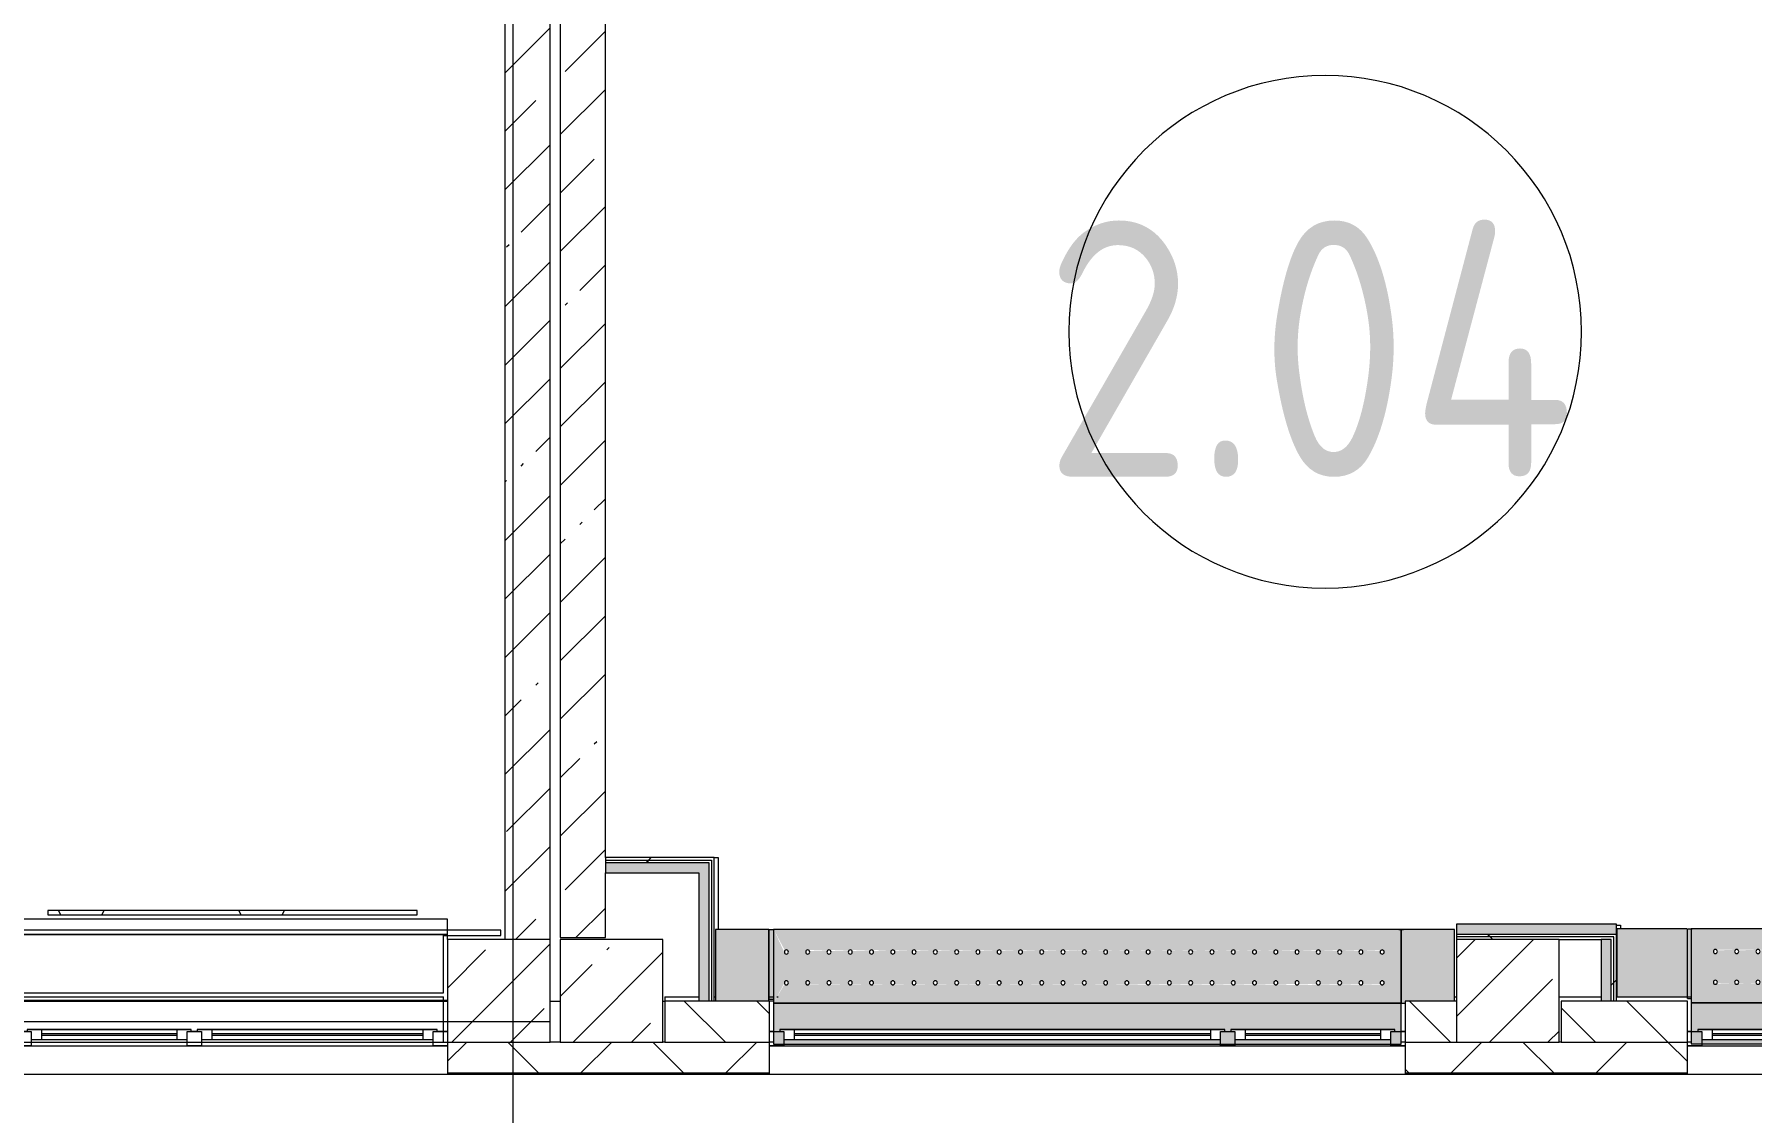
# Model space of a CAD drawing. Header units: millimetres. Extents: x 11693 to 241752, y -8553 to 29926.
# Drawn here: x 125715 to 134089, y -444 to 4814 of the extents above; entities that cross this region are included whole.
import ezdxf

# ---------------------------------------------------------------- set-up
doc = ezdxf.new("R2010")
doc.units = ezdxf.units.MM
for name, color, linetype, lineweight in [('A-AREA-IDEN', 7, 'Continuous', 9), ('A-GLAZ-2', 7, 'Continuous', 5), ('A-WALL-2', 7, 'Continuous', 9), ('A-WALL-5', 7, 'Continuous', 5), ('I-WALL-3', 7, 'Continuous', 5), ('S-COLS', 7, 'Continuous', 5), ('Знаки', 7, 'Continuous', 5), ('Оси', 7, 'Continuous', 9)]:
    doc.layers.add(name, color=color, linetype=linetype, lineweight=lineweight)
for name, color, linetype, lineweight, true_color in [('A-FLOR-1', 7, 'Continuous', 5, 0xaaaaaa), ('I-WALL-1', 7, 'Continuous', 5, 0xe7e7e7), ('I-WALL-2', 7, 'Continuous', 9, 0xe7e7e7), ('Знаки-1', 7, 'Continuous', 5, 0x787878), ('Знаки-2', 7, 'Continuous', 5, 0xd7cfbf)]:
    doc.layers.add(name, color=color, linetype=linetype, lineweight=lineweight, true_color=true_color)
doc.styles.add('GOST Common_3', font='GOST_Common.ttf', dxfattribs={"width": 0.9, "height": 1250})
pattern_1 = [(45, (89739.8, 0), (-285.123, 285.123), []), (45, (90024.94, 0), (-285.123, 285.123), [504.031, -100.806, 16.764, -84.042])]
pattern_2 = [(135, (89739.81, 0), (-176.7767, -176.7767), [])]
pattern_3 = [(45, (89739.8, 0), (-530.33, 530.33), []), (135, (89739.8, 0), (-530.33, -530.33), [])]

# ---------------------------------------------------------------- blocks, each defined once
blk = doc.blocks.new('BSC_Колонна _Прямоугольная - 500х500-V39-Общий план 2 этажа с размещением фрагментов 2_1-2_7')
at = {"layer": 'S-COLS'}
h = blk.add_hatch(dxfattribs=at)
h.set_pattern_fill('FP_38', color=256, style=0, pattern_type=2)
h.set_pattern_definition([(45, (-38790, -150), (-285.123, 285.123), []), (45, (-38504.88, -150), (-285.123, 285.123), [504.031, -100.806, 16.764, -84.042])])
h.paths.add_polyline_path([(250, -250), (250, 250), (-250, 250), (-250, -250), (122.8, -250)])
for p, q in [((250, 250), (-250, 250)), ((-250, 250), (-250, -250)), ((250, -250), (250, 250)), ((-250, -250), (250, -250))]:
    blk.add_line(p, q, dxfattribs=at)
blk = doc.blocks.new('BSC_Колонна _Прямоугольная - 500х500-V40-Общий план 2 этажа с размещением фрагментов 2_1-2_7')
at = {"layer": 'S-COLS'}
h = blk.add_hatch(dxfattribs=at)
h.set_pattern_fill('FP_39', color=256, style=0, pattern_type=2)
h.set_pattern_definition([(45, (-43160, -150), (-285.123, 285.123), []), (45, (-42874.88, -150), (-285.123, 285.123), [504.031, -100.806, 16.764, -84.042])])
h.paths.add_polyline_path([(250, -250), (250, 250), (-250, 250), (-250, -250), (-151.1, -250)])
for p, q in [((250, 250), (-250, 250)), ((-250, 250), (-250, -250)), ((250, -250), (250, 250)), ((-250, -250), (250, -250))]:
    blk.add_line(p, q, dxfattribs=at)
blk = doc.blocks.new('120_Окно_СКБ_2Ст - 120_Окно_СКБ_2Ст 3100х2500 _мал_ створка слева-2_-22446420-Общий план 2 этажа с размещением фрагментов 2_1-2_7')
at = {"layer": 'A-GLAZ-2'}
for p, q in [((-1550, -127), (-1550, -57)), ((-1550, -57), (-1480, -57)), ((1550, -57), (-1550, -57)), ((-1480, -57), (-1480, -127)), ((-720, -127), (-720, -57)), ((-720, -57), (-650, -57)), ((-650, -57), (-650, -127)), ((1480, -127), (1480, -57)), ((1480, -57), (1550, -57)), ((1550, -57), (1550, -127)), ((-1480, -127), (-1550, -127)), ((-1550, -127), (-1530.2, -127)), ((-1480, -127), (-1500, -127)), ((-1500, -127), (-1500, -137)), ((-1500, -137), (-700, -137)), ((-700, -137), (-1500, -137)), ((-720, -87), (-1480, -87)), ((-1480, -87), (-1480, -127)), ((-1430, -137), (-1430, -87)), ((-1430, -107), (-770, -107)), ((-770, -117), (-1430, -117)), ((-770, -137), (-770, -87)), ((-720, -127), (-720, -87)), ((-650, -127), (-720, -127)), ((-700, -127), (-720, -127)), ((-700, -137), (-700, -127)), ((-650, -127), (-670, -127)), ((-670, -127), (-670, -137)), ((-670, -137), (1500, -137)), ((1500, -137), (-670, -137)), ((1480, -87), (-650, -87)), ((-650, -87), (-650, -127)), ((-600, -137), (-600, -87)), ((-600, -107), (1430, -107)), ((1430, -117), (-600, -117)), ((1430, -137), (1430, -87)), ((1480, -127), (1480, -87)), ((1550, -127), (1480, -127)), ((1500, -127), (1480, -127)), ((1500, -137), (1500, -127)), ((1529.8, -127), (1550, -127))]:
    blk.add_line(p, q, dxfattribs=at)
blk = doc.blocks.new('120_Окно_СКБ_2Ст - 120_Окно_СКБ_2Ст 2100х2400 _мал створка справа_-22446225-Общий план 2 этажа с размещением фрагментов 2_1-2_7')
at = {"layer": 'A-GLAZ-2'}
for p, q in [((-1050, -127), (-1050, -57)), ((-1050, -57), (-980, -57)), ((1050, -57), (-1050, -57)), ((-980, -57), (-980, -127)), ((150, -127), (150, -57)), ((150, -57), (220, -57)), ((220, -57), (220, -127)), ((980, -127), (980, -57)), ((980, -57), (1050, -57)), ((1050, -57), (1050, -127)), ((-980, -127), (-1050, -127)), ((-1050, -127), (-1000, -127)), ((-980, -127), (-1000, -127)), ((-1000, -127), (-1000, -137)), ((-1000, -137), (170, -137)), ((170, -137), (-1000, -137)), ((150, -87), (-980, -87)), ((-980, -87), (-980, -127)), ((-930, -137), (-930, -87)), ((-930, -107), (100, -107)), ((100, -117), (-930, -117)), ((100, -137), (100, -87)), ((150, -127), (150, -87)), ((220, -127), (150, -127)), ((170, -127), (150, -127)), ((170, -127), (200, -127)), ((170, -137), (170, -127)), ((220, -127), (200, -127)), ((200, -127), (200, -137)), ((200, -137), (1000, -137)), ((1000, -137), (200, -137)), ((980, -87), (220, -87)), ((220, -87), (220, -127)), ((270, -137), (270, -87)), ((270, -107), (930, -107)), ((930, -117), (270, -117)), ((930, -137), (930, -87)), ((980, -127), (980, -87)), ((1050, -127), (980, -127)), ((1000, -127), (980, -127)), ((1000, -127), (1050, -127)), ((1000, -137), (1000, -127))]:
    blk.add_line(p, q, dxfattribs=at)
blk = doc.blocks.new('BSC_Колонна _Прямоугольная - 500х500-V121-Общий план 2 этажа с размещением фрагментов 2_1-2_7')
at = {"layer": 'S-COLS'}
h = blk.add_hatch(dxfattribs=at)
h.set_pattern_fill('FP_108', color=256, style=0, pattern_type=2)
h.set_pattern_definition([(45, (-38240, -150), (-285.123, 285.123), []), (45, (-37954.88, -150), (-285.123, 285.123), [504.031, -100.806, 16.764, -84.042])])
h.paths.add_polyline_path([(-250, -250), (250, -250), (250, 250), (-250, 250), (-250, -195.4)])
for p, q in [((250, 250), (-250, 250)), ((-250, 250), (-250, -250)), ((250, -250), (250, 250)), ((-250, -250), (250, -250))]:
    blk.add_line(p, q, dxfattribs=at)
blk = doc.blocks.new('120_Окно_СКБ_1Ст - 120_Окно_СКБ_1Ст 900х2500_h_-V136-Общий план 2 этажа с размещением фрагментов 2_1-2_7')
at = {"layer": 'A-GLAZ-2'}
for p, q in [((-450, -127), (-450, -57)), ((-450, -57), (-380, -57)), ((450, -57), (-450, -57)), ((-380, -57), (-380, -127)), ((380, -127), (380, -57)), ((380, -57), (450, -57)), ((450, -57), (450, -127)), ((-380, -127), (-450, -127)), ((-450, -127), (-428.4, -127)), ((-380, -127), (-400, -127)), ((-400, -127), (-400, -137)), ((-400, -137), (400, -137)), ((400, -137), (-400, -137)), ((380, -87), (-380, -87)), ((-380, -87), (-380, -127)), ((-330, -137), (-330, -87)), ((-330, -107), (330, -107)), ((330, -117), (-330, -117)), ((330, -137), (330, -87)), ((380, -127), (380, -87)), ((450, -127), (380, -127)), ((400, -127), (380, -127)), ((400, -137), (400, -127)), ((431.6, -127), (450, -127))]:
    blk.add_line(p, q, dxfattribs=at)
blk = doc.blocks.new('Съемный металлический экран с перфорацией - E1-V186-Общий план 2 этажа с размещением фрагментов 2_1-2_7')
at = {"layer": 'Знаки-1'}
h = blk.add_hatch(dxfattribs=at)
h.set_pattern_fill('FP_175', color=256, style=0, pattern_type=2)
h.set_pattern_definition([(180, (37748.6, 541), (3e-14, -254), [68.059, -371.882]), (240, (37621.6, 506.97), (219.9705, -127), [68.059, -371.882]), (300, (37587.57, 379.97), (219.9705, 127), [68.059, -371.882]), (210, (37680.54, 541), (5e-05, -508), [68.059, -439.941]), (210, (37807.54, 321.03), (5e-05, -508), [68.059, -439.941]), (330, (37748.6, 541), (439.941, 254), [68.059, -439.941]), (330, (37621.6, 321.03), (439.941, 254), [68.059, -439.941]), (270, (37587.57, 448.03), (439.941, -254), [68.059, -439.941]), (270, (37841.57, 448.03), (439.941, -254), [68.059, -439.941])])
h.paths.add_polyline_path([(464.8, 20), (0, 20), (0, 0), (1800, 0), (1800, 20), (976.8, 20)])
at = {"layer": 'Знаки'}
for p, q in [((1800, 20), (0, 20)), ((0, 20), (0, 0)), ((0, 0), (1800, 0)), ((1800, 0), (1800, 20))]:
    blk.add_line(p, q, dxfattribs=at)
blk = doc.blocks.new('Зашивка без перфорации М3 - М3_3-V207-Общий план 2 этажа с размещением фрагментов 2_1-2_7')
at = {"layer": 'Знаки-2'}
blk.add_hatch(color=256, dxfattribs=at).paths.add_polyline_path([(-430, 169.4), (-430, -179.9), (-169.8, -179.9), (-169.8, 169.4), (-297.3, 169.4)])
at = {"layer": 'Знаки'}
for p, q in [((-430, 170.3), (-430, -179.9)), ((-169.8, -179.9), (-169.8, 169.4)), ((-430, -179.9), (-169.8, -179.9))]:
    blk.add_line(p, q, dxfattribs=at)
blk = doc.blocks.new('Зашивка_ опоясывающая панель - Зашивка_ опоясывающая панель-V208-Общий план 2 этажа с размещением фрагментов 2_1-2_7')
at = {"layer": 'Знаки-2'}
blk.add_hatch(color=256, dxfattribs=at).paths.add_polyline_path([(-430, -160), (-407.7, -160), (-408.6, 180), (-430, 179.9), (-430, -126.2)])
at = {"layer": 'Знаки'}
for p, q in [((-430, -160), (-430, 180)), ((-430, 180), (-406, 180)), ((-430, -160), (-407.7, -160))]:
    blk.add_line(p, q, dxfattribs=at)
blk = doc.blocks.new('Зашивка радиатора_ с перфорацией М6 - Зашивка радиатора_ с перфорацией М6-V209-Общий план 2 этажа с размещением фрагментов 2_1-2_7')
at = {"layer": 'Знаки-2'}
h = blk.add_hatch(color=256, dxfattribs=at)
h.paths.add_polyline_path([(2690, 380), (-370, 380), (-370, 180), (2690, 180), (2690, 357.4)])
h.paths.add_polyline_path([(510.2, 357.4), (2640.2, 357.4), (2640.2, 317.4), (2660.2, 314.8), (2660.2, 307.4), (490.2, 307.4), (490.2, 317.4), (510.2, 317.4)])
h.paths.add_polyline_path([(-319.8, 357.4), (440.2, 357.4), (440.2, 317.4), (460.2, 314.8), (460.2, 307.4), (-339.8, 307.4), (-339.8, 317.4), (-319.8, 317.4)])
h = blk.add_hatch(color=256, dxfattribs=at)
h.paths.add_polyline_path([(2690, -179.9), (2634.6, -76.7), (2624.9, -79.3), (2617.8, -72.2), (2620.4, -62.6), (2630.1, -60), (2637.2, -67.1)])
h.paths.add_polyline_path([(2690, 180), (2627.5, 70.4), (2618.8, 75.4), (2618.8, 85.4), (2627.5, 90.4), (2636.2, 85.4), (2637.5, 80.4)])
h.paths.add_polyline_path([(2333.4, 180), (-370, 180), (-370, -179.9), (2690, -179.9), (2690, 180), (2589.4, 180)])
h.paths.add_polyline_path([(157.3, 90.4), (2532.4, 85.4), (2532.4, 75.4), (2523.7, 70.4), (2515.1, 75.4), (2515.1, 85.4), (2518.7, 89), (2428.7, 85.4), (2428.7, 75.4), (2420, 70.4), (2411.3, 75.4), (2411.3, 85.4), (2415, 89), (2324.9, 85.4), (2324.9, 75.4), (2316.2, 70.4), (2307.6, 75.4), (2307.6, 85.4), (2311.2, 89), (2221.2, 85.4), (2221.2, 75.4), (2212.5, 70.4), (2203.8, 75.4), (2203.8, 85.4), (2207.5, 89), (2117.4, 85.4), (2117.4, 75.4), (2108.7, 70.4), (2100.1, 75.4), (2100.1, 85.4), (2103.7, 89), (2013.7, 85.4), (2013.7, 75.4), (2005, 70.4), (1996.3, 75.4), (1996.3, 85.4), (2000, 89), (1909.9, 85.4), (1909.9, 75.4), (1901.2, 70.4), (1892.6, 75.4), (1892.6, 85.4), (1896.2, 89), (1806.2, 85.4), (1806.2, 75.4), (1797.5, 70.4), (1788.8, 75.4), (1788.8, 85.4), (1792.5, 89), (1702.4, 85.4), (1702.4, 75.4), (1693.7, 70.4), (1685.1, 75.4), (1685.1, 85.4), (1688.7, 89), (1598.7, 85.4), (1598.7, 75.4), (1590, 70.4), (1581.3, 75.4), (1581.3, 85.4), (1585, 89), (1494.9, 85.4), (1494.9, 75.4), (1486.2, 70.4), (1477.6, 75.4), (1477.6, 85.4), (1481.2, 89), (1391.2, 85.4), (1391.2, 75.4), (1382.5, 70.4), (1373.8, 75.4), (1373.8, 85.4), (1377.5, 89), (1287.4, 85.4), (1287.4, 75.4), (1278.7, 70.4), (1270.1, 75.4), (1270.1, 85.4), (1273.7, 89), (1183.7, 85.4), (1183.7, 75.4), (1175, 70.4), (1166.3, 75.4), (1166.3, 85.4), (1170, 89), (1079.9, 85.4), (1079.9, 75.4), (1071.2, 70.4), (1062.6, 75.4), (1062.6, 85.4), (1066.2, 89), (976.2, 85.4), (976.2, 75.4), (967.5, 70.4), (958.8, 75.4), (958.8, 85.4), (962.5, 89), (872.4, 85.4), (872.4, 75.4), (863.7, 70.4), (855.1, 75.4), (855.1, 85.4), (858.7, 89), (768.7, 85.4), (768.7, 75.4), (760, 70.4), (751.3, 75.4), (751.3, 85.4), (755, 89), (664.9, 85.4), (664.9, 75.4), (656.2, 70.4), (647.6, 75.4), (647.6, 85.4), (651.2, 89), (561.2, 85.4), (561.2, 75.4), (552.5, 70.4), (543.8, 75.4), (543.8, 85.4), (541.3, 89), (457.4, 85.4), (457.4, 75.4), (448.7, 70.4), (440.1, 75.4), (440.1, 85.4), (443.7, 89), (353.7, 85.4), (353.7, 75.4), (345, 70.4), (336.3, 75.4), (336.3, 85.4), (340, 89), (249.9, 85.4), (249.9, 75.4), (241.2, 70.4), (232.6, 75.4), (232.6, 85.4), (236.2, 89), (146.2, 85.4), (146.2, 75.4), (137.5, 70.4), (128.8, 75.4), (128.8, 85.4), (132.5, 89), (42.4, 85.4), (42.4, 75.4), (33.7, 70.4), (25.1, 75.4), (25.1, 85.4), (28.7, 89), (-61.3, 85.4), (-61.3, 75.4), (-70, 70.4), (-78.7, 75.4), (-78.7, 85.4), (-75, 89), (-165.1, 85.4), (-165.1, 75.4), (-173.8, 70.4), (-182.4, 75.4), (-182.4, 85.4), (-178.8, 89), (-268.8, 85.4), (-268.8, 75.4), (-277.5, 70.4), (-286.2, 75.4), (-286.2, 85.4), (-277.5, 90.4), (-274.9, 90), (137.5, 90.4)])
h.paths.add_polyline_path([(1901.2, -59.6), (1909.9, -64.6), (1909.9, -74.6), (1906.2, -78.3), (1996.3, -74.6), (1996.3, -64.6), (2005, -59.6), (2013.7, -64.6), (2013.7, -74.6), (2010, -78.3), (2100.1, -74.6), (2100.1, -64.6), (2108.7, -59.6), (2117.4, -64.6), (2117.4, -74.6), (2113.7, -78.3), (2203.8, -74.6), (2203.8, -64.6), (2212.5, -59.6), (2221.2, -64.6), (2221.2, -74.6), (2217.5, -78.3), (2307.6, -74.6), (2307.6, -64.6), (2316.2, -59.6), (2324.9, -64.6), (2324.9, -74.6), (2321.2, -78.3), (2411.3, -74.6), (2411.3, -64.6), (2420, -59.6), (2428.7, -64.6), (2428.7, -74.6), (2425, -78.3), (2515.1, -74.6), (2515.1, -64.6), (2523.7, -59.6), (2532.4, -64.6), (2532.4, -74.6), (2523.7, -79.6), (2521.2, -79.3), (-286.2, -74.6), (-286.2, -64.6), (-277.5, -59.6), (-268.8, -64.6), (-268.8, -74.6), (-272.5, -78.3), (-182.4, -74.6), (-182.4, -64.6), (-173.8, -59.6), (-165.1, -64.6), (-165.1, -74.6), (-168.8, -78.3), (-78.7, -74.6), (-78.7, -64.6), (-70, -59.6), (-61.3, -64.6), (-61.3, -74.6), (-65, -78.3), (25.1, -74.6), (25.1, -64.6), (33.7, -59.6), (42.4, -64.6), (42.4, -74.6), (38.7, -78.3), (128.8, -74.6), (128.8, -64.6), (137.5, -59.6), (146.2, -64.6), (146.2, -74.6), (142.5, -78.3), (232.6, -74.6), (232.6, -64.6), (241.2, -59.6), (249.9, -64.6), (249.9, -74.6), (246.2, -78.3), (336.3, -74.6), (336.3, -64.6), (345, -59.6), (353.7, -64.6), (353.7, -74.6), (350, -78.3), (440.1, -74.6), (440.1, -64.6), (448.7, -59.6), (457.4, -64.6), (457.4, -74.6), (453.7, -78.3), (543.8, -74.6), (543.8, -64.6), (552.5, -59.6), (561.2, -64.6), (561.2, -74.6), (557.5, -78.3), (647.6, -74.6), (647.6, -64.6), (656.2, -59.6), (664.9, -64.6), (664.9, -74.6), (669.3, -78.3), (751.3, -74.6), (751.3, -64.6), (760, -59.6), (768.7, -64.6), (768.7, -74.6), (765, -78.3), (855.1, -74.6), (855.1, -64.6), (863.7, -59.6), (872.4, -64.6), (872.4, -74.6), (868.7, -78.3), (958.8, -74.6), (958.8, -64.6), (967.5, -59.6), (976.2, -64.6), (976.2, -74.6), (972.5, -78.3), (1062.6, -74.6), (1062.6, -64.6), (1071.2, -59.6), (1079.9, -64.6), (1079.9, -74.6), (1076.2, -78.3), (1166.3, -74.6), (1166.3, -64.6), (1175, -59.6), (1183.7, -64.6), (1183.7, -74.6), (1180, -78.3), (1270.1, -74.6), (1270.1, -64.6), (1278.7, -59.6), (1287.4, -64.6), (1287.4, -74.6), (1283.7, -78.3), (1373.8, -74.6), (1373.8, -64.6), (1382.5, -59.6), (1391.2, -64.6), (1391.2, -74.6), (1387.5, -78.3), (1477.6, -74.6), (1477.6, -64.6), (1486.2, -59.6), (1494.9, -64.6), (1494.9, -74.6), (1491.2, -78.3), (1581.3, -74.6), (1581.3, -64.6), (1590, -59.6), (1598.7, -64.6), (1598.7, -74.6), (1595, -78.3), (1685.1, -74.6), (1685.1, -64.6), (1693.7, -59.6), (1702.4, -64.6), (1702.4, -74.6), (1698.7, -78.3), (1788.8, -74.6), (1788.8, -64.6), (1797.5, -59.6), (1806.2, -64.6), (1806.2, -74.6), (1802.5, -78.3), (1892.6, -74.6), (1892.6, -64.6), (1898.7, -60)])
at = {"layer": 'Знаки'}
for p, q in [((2690, 380), (-370, 380)), ((-370, 380), (-370, 180)), ((2690, 180), (2690, 380)), ((-370, 180), (2690, 180)), ((2690, 180), (-370, 180)), ((-370, 180), (-370, -179.9)), ((2690, -179.9), (2690, 180)), ((-370, -179.9), (2690, -179.9))]:
    blk.add_line(p, q, dxfattribs=at)
for centre, start, end in [((-277.5, 80.4), 0, 180), ((-173.8, 80.4), 0, 180), ((-70, 80.4), 0, 180), ((33.7, 80.4), 0, 180), ((137.5, 80.4), 0, 180), ((241.2, 80.4), 0, 180), ((345, 80.4), 0, 180), ((448.7, 80.4), 0, 180), ((552.5, 80.4), 0, 180), ((656.2, 80.4), 0, 180), ((760, 80.4), 0, 180), ((863.7, 80.4), 0, 180), ((967.5, 80.4), 0, 180), ((1071.2, 80.4), 0, 180), ((1175, 80.4), 0, 180), ((1278.7, 80.4), 0, 180), ((1382.5, 80.4), 0, 180), ((1486.2, 80.4), 0, 180), ((1590, 80.4), 0, 180), ((1693.7, 80.4), 0, 180), ((1797.5, 80.4), 0, 180), ((1901.2, 80.4), 0, 180), ((2005, 80.4), 0, 180), ((2108.7, 80.4), 0, 180), ((2212.5, 80.4), 0, 180), ((2316.2, 80.4), 0, 180), ((2420, 80.4), 0, 180), ((2523.7, 80.4), 0, 180), ((2627.5, 80.4), 0, 180), ((-277.5, 80.4), 180, 360), ((-173.8, 80.4), 180, 0), ((-70, 80.4), 180, 0), ((33.7, 80.4), 180, 360), ((137.5, 80.4), 180, 0), ((241.2, 80.4), 180, 0), ((345, 80.4), 180, 0), ((448.7, 80.4), 180, 0), ((552.5, 80.4), 180, 360), ((656.2, 80.4), 180, 0), ((760, 80.4), 180, 0), ((863.7, 80.4), 180, 0), ((967.5, 80.4), 180, 0), ((1071.2, 80.4), 180, 0), ((1175, 80.4), 180, 0), ((1278.7, 80.4), 180, 0), ((1382.5, 80.4), 180, 0), ((1486.2, 80.4), 180, 360), ((1590, 80.4), 180, 0), ((1693.7, 80.4), 180, 360), ((1797.5, 80.4), 180, 0), ((1901.2, 80.4), 180, 0), ((2005, 80.4), 180, 0), ((2108.7, 80.4), 180, 360), ((2212.5, 80.4), 180, 0), ((2316.2, 80.4), 180, 360), ((2420, 80.4), 180, 0), ((2523.7, 80.4), 180, 360), ((2627.5, 80.4), 180, 360), ((-277.5, -69.6), 0, 180), ((-277.5, -69.6), 180, 0), ((-173.8, -69.6), 0, 180), ((-173.8, -69.6), 180, 0), ((-70, -69.6), 0, 180), ((-70, -69.6), 180, 0), ((33.7, -69.6), 0, 180), ((33.7, -69.6), 180, 0), ((137.5, -69.6), 0, 180), ((137.5, -69.6), 180, 0), ((241.2, -69.6), 0, 180), ((241.2, -69.6), 180, 0), ((345, -69.6), 0, 180), ((345, -69.6), 180, 0), ((448.7, -69.6), 0, 180), ((448.7, -69.6), 180, 0), ((552.5, -69.6), 0, 180), ((552.5, -69.6), 180, 0), ((656.2, -69.6), 0, 180), ((656.2, -69.6), 180, 0), ((760, -69.6), 0, 180), ((760, -69.6), 180, 0), ((863.7, -69.6), 0, 180), ((863.7, -69.6), 180, 0), ((967.5, -69.6), 0, 180), ((967.5, -69.6), 180, 0), ((1071.2, -69.6), 0, 180), ((1071.2, -69.6), 180, 0), ((1175, -69.6), 0, 180), ((1175, -69.6), 180, 0), ((1278.7, -69.6), 0, 180), ((1278.7, -69.6), 180, 0), ((1382.5, -69.6), 0, 180), ((1382.5, -69.6), 180, 0), ((1486.2, -69.6), 0, 180), ((1486.2, -69.6), 180, 0), ((1590, -69.6), 0, 180), ((1590, -69.6), 180, 0), ((1693.7, -69.6), 0, 180), ((1693.7, -69.6), 180, 0), ((1797.5, -69.6), 0, 180), ((1797.5, -69.6), 180, 0), ((1901.2, -69.6), 0, 180), ((1901.2, -69.6), 180, 0), ((2005, -69.6), 0, 180), ((2005, -69.6), 180, 0), ((2108.7, -69.6), 0, 180), ((2108.7, -69.6), 180, 0), ((2212.5, -69.6), 0, 180), ((2212.5, -69.6), 180, 0), ((2316.2, -69.6), 0, 180), ((2316.2, -69.6), 180, 0), ((2420, -69.6), 0, 180), ((2420, -69.6), 180, 0), ((2523.7, -69.6), 0, 180), ((2523.7, -69.6), 180, 0), ((2627.5, -69.6), 0, 180), ((2627.5, -69.6), 180, 0)]:
    blk.add_arc(centre, 10, start, end, dxfattribs=at)
blk = doc.blocks.new('Зашивка без перфорации М3 - М3_3-V210-Общий план 2 этажа с размещением фрагментов 2_1-2_7')
at = {"layer": 'Знаки-2'}
blk.add_hatch(color=256, dxfattribs=at).paths.add_polyline_path([(-169.8, 180), (-189.8, 180), (-189.8, 169.3), (-430, 169.3), (-430, -179.9), (-169.8, -179.9), (-169.8, 169.3)])
at = {"layer": 'Знаки'}
for p, q in [((-430, 169.3), (-430, -179.9)), ((-169.8, 180), (-189.8, 180)), ((-169.8, -179.9), (-169.8, 180)), ((-430, -179.9), (-169.8, -179.9))]:
    blk.add_line(p, q, dxfattribs=at)
blk = doc.blocks.new('Зашивка радиатора_ с перфорацией М1 - Зашивка радиатора_ с перфорацией М1-V218-Общий план 2 этажа с размещением фрагментов 2_1-2_7')
at = {"layer": 'Знаки-2'}
h = blk.add_hatch(color=256, dxfattribs=at)
h.paths.add_polyline_path([(-381.6, 380), (-430, 380), (-430, 180), (430, 180), (430, 380), (378.4, 380)])
h.paths.add_polyline_path([(378.4, 360.1), (378.4, 320.1), (398.4, 317.5), (398.4, 310.1), (-401.6, 310.1), (-401.6, 320.1), (-381.6, 320.1), (-381.6, 360.1)])
h = blk.add_hatch(color=256, dxfattribs=at)
h.paths.add_polyline_path([(430.2, 180), (-430, 180), (-430, -179.9), (430.2, -179.9), (430.2, 13.6)])
h.paths.add_polyline_path([(-102.8, 90.4), (320.9, 85.4), (320.9, 75.4), (312.2, 70.4), (303.6, 75.4), (303.6, 85.4), (307.2, 89), (217.2, 85.4), (217.2, 75.4), (208.5, 70.4), (199.8, 75.4), (199.8, 85.4), (195.9, 89), (113.4, 85.4), (113.4, 75.4), (104.7, 70.4), (96.1, 75.4), (96.1, 85.4), (99.7, 89), (9.7, 85.4), (9.7, 75.4), (1, 70.4), (-7.7, 75.4), (-7.7, 85.4), (-4, 89), (-94.1, 85.4), (-94.1, 75.4), (-102.8, 70.4), (-111.4, 75.4), (-111.4, 85.4), (-107.8, 89), (-197.8, 85.4), (-197.8, 75.4), (-206.5, 70.4), (-215.2, 75.4), (-215.2, 85.4), (-211.5, 89), (-301.6, 85.4), (-301.6, 75.4), (-310.3, 70.4), (-318.9, 75.4), (-318.9, 85.4), (-310.3, 90.4), (-307.7, 90), (-206.5, 90.4)])
h.paths.add_polyline_path([(208.5, -59.6), (217.2, -64.6), (217.2, -74.6), (213.5, -78.3), (303.6, -74.6), (303.6, -64.6), (312.2, -59.6), (320.9, -64.6), (320.9, -74.6), (312.2, -79.6), (309.7, -79.3), (-318.9, -74.6), (-318.9, -64.6), (-310.3, -59.6), (-301.6, -64.6), (-301.6, -74.6), (-305.3, -78.3), (-215.2, -74.6), (-215.2, -64.6), (-206.5, -59.6), (-197.8, -64.6), (-197.8, -74.6), (-201.5, -78.3), (-111.4, -74.6), (-111.4, -64.6), (-102.8, -59.6), (-94.1, -64.6), (-94.1, -74.6), (-97.8, -78.3), (-7.7, -74.6), (-7.7, -64.6), (1, -59.6), (9.7, -64.6), (9.7, -74.6), (6, -78.3), (96.1, -74.6), (96.1, -64.6), (104.7, -59.6), (113.4, -64.6), (113.4, -74.6), (109.7, -78.3), (199.8, -74.6), (199.8, -64.6), (205.9, -60)])
at = {"layer": 'Знаки'}
for p, q in [((430, 380), (-430, 380)), ((-430, 380), (-430, 180)), ((430, 180), (430, 380)), ((-430, 180), (430, 180)), ((430.2, 180), (-430, 180)), ((-430, 180), (-430, -179.9)), ((430.2, -179.9), (430.2, 180)), ((-430, -179.9), (430.2, -179.9))]:
    blk.add_line(p, q, dxfattribs=at)
for centre, start, end in [((-310.3, 80.4), 0, 180), ((-206.5, 80.4), 0, 180), ((-102.8, 80.4), 0, 180), ((1, 80.4), 0, 180), ((104.7, 80.4), 0, 180), ((208.5, 80.4), 0, 180), ((312.2, 80.4), 0, 180), ((-310.3, 80.4), 180, 0), ((-206.5, 80.4), 180, 360), ((-102.8, 80.4), 180, 0), ((1, 80.4), 180, 0), ((104.7, 80.4), 180, 360), ((208.5, 80.4), 180, 0), ((312.2, 80.4), 180, 0), ((-310.3, -69.6), 0, 180), ((-310.3, -69.6), 180, 0), ((-206.5, -69.6), 0, 180), ((-206.5, -69.6), 180, 0), ((-102.8, -69.6), 0, 180), ((-102.8, -69.6), 180, 0), ((1, -69.6), 0, 180), ((1, -69.6), 180, 0), ((104.7, -69.6), 0, 180), ((104.7, -69.6), 180, 0), ((208.5, -69.6), 0, 180), ((208.5, -69.6), 180, 0), ((312.2, -69.6), 0, 180), ((312.2, -69.6), 180, 0)]:
    blk.add_arc(centre, 10, start, end, dxfattribs=at)
blk = doc.blocks.new('Зашивка_ опоясывающая панель - Зашивка_ опоясывающая панель-V222-Общий план 2 этажа с размещением фрагментов 2_1-2_7')
at = {"layer": 'Знаки-2'}
blk.add_hatch(color=256, dxfattribs=at).paths.add_polyline_path([(-430, -160), (-411.2, -160), (-411.3, 180), (-430, 179.9), (-430, -90.4)])
at = {"layer": 'Знаки'}
for p, q in [((-430, -160), (-430, 180)), ((-430, 180), (-406, 180)), ((-430, -160), (-411.2, -160))]:
    blk.add_line(p, q, dxfattribs=at)
blk = doc.blocks.new('Зашивка_ опоясывающая панель - Зашивка_ опоясывающая панель-V232-Общий план 2 этажа с размещением фрагментов 2_1-2_7')
at = {"layer": 'Знаки'}
blk.add_line((-430, 180), (-406, 180), dxfattribs=at)
blk = doc.blocks.new('Зашивка без перфорации М3_2_1 - М3_2_6-31137784-Общий план 2 этажа с размещением фрагментов 2_1-2_7')
at = {"layer": 'Знаки-2'}
blk.add_hatch(color=256, dxfattribs=at).paths.add_polyline_path([(-79.8, 152.1), (-423.7, 152.1), (-420.8, -179.9), (-79.8, -179.9)])
at = {"layer": 'Знаки'}
for p, q in [((-79.8, -179.9), (-79.8, 152.1)), ((-420.8, -179.9), (-79.8, -179.9))]:
    blk.add_line(p, q, dxfattribs=at)
blk = doc.blocks.new('Зашивка приборов отопления25 - Зашивка приборов отопления-33322064-Общий план 2 этажа с размещением фрагментов 2_1-2_7')
at = {"layer": 'A-WALL-5'}
for p, q in [((36640, 23400), (34540, 23400)), ((34540, 23104), (34540, 23079)), ((34540, 23079), (36640, 23079)), ((36640, 23079), (34540, 23079)), ((34540, 23079), (34540, 23004)), ((34540, 23004), (36640, 23004))]:
    blk.add_line(p, q, dxfattribs=at)
blk = doc.blocks.new('Марка_Помещения - Номер-25198446-Общий план 2 этажа с размещением фрагментов 2_1-2_7')
at = {"layer": 'A-AREA-IDEN'}
for start, end in [(360, 180), (180, 360)]:
    blk.add_arc((0, 0), 2.5, start, end, dxfattribs=at)

msp = doc.modelspace()

# ---------------------------------------------------------------- hatches: boundary and pattern name
at = {"layer": 'A-WALL-5'}
h = msp.add_hatch(dxfattribs=at)
h.set_pattern_fill('FP_59', color=256, style=0, pattern_type=2)
h.set_pattern_definition(pattern_2)
h.paths.add_polyline_path([(128789.8, -100), (129299.8, -100), (129299.8, 100), (128789.8, 100), (128789.8, -45.4)])
h.paths.add_polyline_path([(132649.8, -100), (132649.8, 100), (132399.8, 100), (132399.8, -100)])
h = msp.add_hatch(dxfattribs=at)
h.set_pattern_fill('FP_59', color=256, style=0, pattern_type=2)
h.set_pattern_definition(pattern_2)
h.paths.add_polyline_path([(135049.8, -100), (135049.8, 100), (134676.1, 100), (134676.1, -100), (134796.7, -100)])
h.paths.add_polyline_path([(133772.7, -100), (133776.1, -100), (133772.7, 100), (133159.8, 100), (133159.8, -100)])
h = msp.add_hatch(dxfattribs=at)
h.set_pattern_fill('FP_49', color=256, style=0, pattern_type=2)
h.set_pattern_definition([(45, (89739.8, 0), (-353.5534, 353.5534), []), (135, (89739.8, 0), (-353.5534, -353.5534), [])])
h.paths.add_polyline_path([(165439.8, -250), (165439.8, -100), (161299.8, -100), (161299.8, -250), (164493.3, -250)])
h.paths.add_polyline_path([(160399.8, -250), (160397.2, -100), (156799.8, -100), (156799.8, -250), (160397.2, -250)])
h.paths.add_polyline_path([(155277.1, -250), (155899.8, -250), (155899.8, -100), (154899.8, -100), (154899.8, -250)])
h.paths.add_polyline_path([(148549.8, -250), (148549.8, -100), (147799.8, -100), (147799.8, -250), (148109, -250)])
h.paths.add_polyline_path([(150649.8, -250), (151799.8, -250), (151799.8, -100), (150649.8, -100)])
h.paths.add_polyline_path([(142149.8, -250), (143049.8, -250), (143049.8, -100), (141649.8, -100), (141649.8, -250), (141964.9, -250)])
h.paths.add_polyline_path([(146899.8, -250), (146899.8, -100), (146149.8, -100), (146149.8, -250), (146649.8, -250)])
h.paths.add_polyline_path([(134796.7, -250), (135049.8, -250), (135049.8, -100), (134676.1, -100), (134676.1, -250)])
h.paths.add_polyline_path([(138549.8, -250), (138549.8, -100), (137149.8, -100), (137149.8, -250), (137868.8, -250)])
h.paths.add_polyline_path([(132748.7, -250), (133776.1, -250), (133772.7, -100), (132399.8, -100), (132399.8, -250)])
h.paths.add_polyline_path([(128779.8, -250), (129299.8, -250), (129299.8, -100), (127729.8, -100), (127729.8, -250), (128652.6, -250)])
h.paths.add_polyline_path([(122749.8, -250), (123609.8, -250), (123609.8, -100), (122749.8, -100)])
h.paths.add_polyline_path([(125629.8, -250), (125629.8, -100), (124509.8, -100), (124509.8, -250), (125580.6, -250)])
h.paths.add_polyline_path([(115899.8, -250), (116149.6, -250), (116149.6, -100), (114549.8, -100), (114549.8, -250), (115340.4, -250)])
h.paths.add_polyline_path([(119436.5, -250), (120649.8, -250), (120649.8, -100), (118949.6, -100), (118949.6, -250)])
h.paths.add_polyline_path([(112268.3, -250), (112449.8, -250), (112449.8, -100), (111349.8, -100), (111349.8, -250)])
h.paths.add_polyline_path([(108172.2, -250), (108549.8, -250), (108549.8, -100), (107899.8, -100), (107899.8, -250)])
h.paths.add_polyline_path([(105849.8, -250), (106999.8, -250), (106999.8, -100), (105849.8, -100)])
h.paths.add_polyline_path([(102028.1, -250), (102749.8, -250), (102749.8, -100), (101399.8, -100), (101399.8, -250)])
h.paths.add_polyline_path([(98299.8, -250), (98299.8, -100), (94369.8, -100), (94369.8, -250), (96908, -250)])
h.paths.add_polyline_path([(93469.8, -250), (93469.8, -100), (89479.8, -100), (89479.8, -250), (93324, -250)])
at = {"layer": 'I-WALL-1'}
msp.add_hatch(color=256, dxfattribs=at).paths.add_polyline_path([(133404.8, 100), (133404.8, 400), (133354.8, 400), (133354.8, 100)])
at = {"layer": 'I-WALL-2'}
for points in [[(128954.8, 725), (129004.8, 725), (129004.8, 775), (128499.8, 775), (128499.8, 725), (128652.6, 725)], [(129004.8, 100), (129004.8, 725), (128954.8, 725), (128954.8, 100)], [(133429.8, 425), (133429.8, 475), (132649.8, 475), (132649.8, 425), (132748.7, 425)]]:
    msp.add_hatch(color=256, dxfattribs=at).paths.add_polyline_path(points)
at = {"layer": 'I-WALL-3'}
h = msp.add_hatch(dxfattribs=at)
h.set_pattern_fill('FP_57', color=256, style=0, pattern_type=2)
h.set_pattern_definition(pattern_1)
h.paths.add_polyline_path([(128229.8, 400), (128229.8, 7400), (128009.8, 7400), (128009.8, 400), (128140.6, 400)])
h = msp.add_hatch(dxfattribs=at)
h.set_pattern_fill('FP_57', color=256, style=0, pattern_type=2)
h.set_pattern_definition(pattern_1)
h.paths.add_polyline_path([(128499.8, 410), (128499.8, 7380), (128279.8, 7380), (128279.8, 410)])
h = msp.add_hatch(dxfattribs=at)
h.set_pattern_fill('FP_169', color=256, style=0, pattern_type=2)
h.set_pattern_definition(pattern_3)
h.paths.add_polyline_path([(129017.3, 787.5), (129029.8, 787.5), (129029.8, 800), (128499.8, 800), (128499.8, 787.5), (128652.6, 787.5)])
h = msp.add_hatch(dxfattribs=at)
h.set_pattern_fill('FP_169', color=256, style=0, pattern_type=2)
h.set_pattern_definition(pattern_3)
h.paths.add_polyline_path([(129004.8, 775), (129017.3, 775), (129017.3, 787.5), (128499.8, 787.5), (128499.8, 775), (128652.6, 775)])
h = msp.add_hatch(dxfattribs=at)
h.set_pattern_fill('FP_169', color=256, style=0, pattern_type=2)
h.set_pattern_definition(pattern_3)
h.paths.add_polyline_path([(133417.3, 412.5), (133429.8, 412.5), (133429.8, 425), (132649.8, 425), (132649.8, 412.5), (132748.7, 412.5)])
h = msp.add_hatch(dxfattribs=at)
h.set_pattern_fill('FP_169', color=256, style=0, pattern_type=2)
h.set_pattern_definition(pattern_3)
h.paths.add_polyline_path([(133417.3, 400), (133417.3, 412.5), (132649.8, 412.5), (132649.8, 400), (133404.8, 400)])
h = msp.add_hatch(dxfattribs=at)
h.set_pattern_fill('FP_169', color=256, style=0, pattern_type=2)
h.set_pattern_definition(pattern_3)
h.paths.add_polyline_path([(133417.3, 100), (133417.3, 400), (133404.8, 400), (133404.8, 100)])
h = msp.add_hatch(dxfattribs=at)
h.set_pattern_fill('FP_169', color=256, style=0, pattern_type=2)
h.set_pattern_definition(pattern_3)
h.paths.add_polyline_path([(133429.8, 100), (133429.8, 412.5), (133417.3, 412.5), (133417.3, 100)])

# ---------------------------------------------------------------- linework, layer by layer
at = {"layer": 'A-FLOR-1'}
for p, q in [((129029.8, 800), (129049.8, 800)), ((129049.8, 800), (129049.8, 449.3)), ((127989.8, 445), (125629.8, 445)), ((127709.8, 140), (127709.8, 420)), ((127709.8, 420), (127989.8, 420)), ((127989.8, 420), (127989.8, 445)), ((133429.8, 470), (133449.8, 470)), ((133449.8, 470), (133449.8, 452)), ((125629.8, 140), (127709.8, 140)), ((127709.8, 100), (127729.8, 100)), ((128229.8, 100), (128279.8, 100)), ((128779.8, 100), (128789.8, 100))]:
    msp.add_line(p, q, dxfattribs=at)
at = {"layer": 'A-WALL-2'}
for p, q in [((128499.8, 800), (128499.8, 725)), ((128499.8, 787.5), (129017.3, 787.5)), ((128499.8, 775), (129004.8, 775)), ((129004.8, 775), (129004.8, 100)), ((129017.3, 787.5), (129017.3, 100)), ((133429.8, 425), (132649.8, 425)), ((133417.3, 412.5), (132649.8, 412.5)), ((133404.8, 400), (133354.8, 400)), ((133404.8, 100), (133404.8, 400)), ((133417.3, 100), (133417.3, 412.5)), ((128789.8, -100), (129299.8, -100)), ((132399.8, -100), (132649.8, -100)), ((133159.8, -100), (133776.1, -100)), ((127729.8, -250), (129299.8, -250)), ((132399.8, -250), (133776.1, -250)), ((127729.8, -253), (129299.8, -253)), ((132399.8, -253), (133776.1, -253))]:
    msp.add_line(p, q, dxfattribs=at)
at = {"layer": 'A-WALL-5'}
for p, q in [((123349.8, 100), (127709.8, 100)), ((129320, 100), (128789.8, 100)), ((128789.8, 100), (128789.8, -100)), ((129299.8, -258), (129299.8, 100)), ((132649.8, 100), (132399.8, 100)), ((132399.8, 100), (132399.8, -258)), ((133776.1, 100), (133159.8, 100)), ((133159.8, 100), (133159.8, -100)), ((133776.1, -258), (133776.1, 100)), ((123609.8, -100), (127729.8, -100)), ((127729.8, -100), (127729.8, -258)), ((128279.8, -100), (128229.8, -100)), ((128789.8, -100), (128779.8, -100)), ((133159.8, -100), (133149.8, -100)), ((148549.8, -258), (124509.8, -258))]:
    msp.add_line(p, q, dxfattribs=at)
at = {"layer": 'I-WALL-3'}
for p, q in [((128229.8, 400), (128229.8, 7400)), ((128279.8, 7380), (128279.8, 410)), ((128499.8, 800), (128499.8, 7380)), ((128009.8, 5270), (128009.8, 400)), ((129029.8, 800), (128499.8, 800)), ((129029.8, 100), (129029.8, 800)), ((128499.8, 410), (128499.8, 725)), ((128499.8, 725), (128954.8, 725)), ((128954.8, 725), (128954.8, 100)), ((133429.8, 475), (132649.8, 475)), ((132649.8, 475), (132649.8, 400)), ((133429.8, 100), (133429.8, 475)), ((128279.8, 410), (128499.8, 410)), ((133149.8, 400), (133354.8, 400)), ((133354.8, 400), (133354.8, 100)), ((125629, 120), (127709.8, 120)), ((127709.8, -100), (127709.8, 120)), ((128789.8, 120), (128954.8, 120)), ((128789.8, 120), (128789.8, 100)), ((129029.4, 120), (129037.1, 120)), ((129297.4, 120), (129320, 120)), ((129335.9, 120), (129342.8, 120)), ((132640, 120), (132649.8, 120)), ((133149.8, 120), (133354.8, 120)), ((133429, 120), (133794.4, 120)), ((129320, -100), (129299.8, -100)), ((132399.8, -100), (132380, -100)), ((133794.6, -100), (133776.1, -100))]:
    msp.add_line(p, q, dxfattribs=at)
at = {"layer": 'Оси'}
for p, q in [((128049.8, -4552.8), (128049.8, 7947.2)), ((115729.8, 0), (128229.8, 0))]:
    msp.add_line(p, q, dxfattribs=at)

# ---------------------------------------------------------------- block references
at = {"layer": 'A-AREA-IDEN', "xscale": 499.9999999999995, "yscale": 499.9999999999995, "zscale": 499.9999999999995}
msp.add_blockref('Марка_Помещения - Номер-25198446-Общий план 2 этажа с размещением фрагментов 2_1-2_7', (132009.6, 3363.6), dxfattribs=at)
at = {"layer": 'A-GLAZ-2', "rotation": 180}
for name, p in [('120_Окно_СКБ_2Ст - 120_Окно_СКБ_2Ст 2100х2400 _мал створка справа_-22446225-Общий план 2 этажа с размещением фрагментов 2_1-2_7', (126679.8, -175)), ('120_Окно_СКБ_2Ст - 120_Окно_СКБ_2Ст 3100х2500 _мал_ створка слева-2_-22446420-Общий план 2 этажа с размещением фрагментов 2_1-2_7', (130849.8, -175)), ('120_Окно_СКБ_1Ст - 120_Окно_СКБ_1Ст 900х2500_h_-V136-Общий план 2 этажа с размещением фрагментов 2_1-2_7', (134226.1, -175))]:
    msp.add_blockref(name, p, dxfattribs=at)
at = {"layer": 'A-WALL-5', "rotation": 180}
msp.add_blockref('Зашивка приборов отопления25 - Зашивка приборов отопления-33322064-Общий план 2 этажа с размещением фрагментов 2_1-2_7', (162269.8, 23504), dxfattribs=at)
at = {"layer": 'S-COLS'}
for name, p in [('BSC_Колонна _Прямоугольная - 500х500-V121-Общий план 2 этажа с размещением фрагментов 2_1-2_7', (127979.8, 150)), ('BSC_Колонна _Прямоугольная - 500х500-V39-Общий план 2 этажа с размещением фрагментов 2_1-2_7', (128529.8, 150)), ('BSC_Колонна _Прямоугольная - 500х500-V40-Общий план 2 этажа с размещением фрагментов 2_1-2_7', (132899.8, 150))]:
    msp.add_blockref(name, p, dxfattribs=at)
at = {"layer": 'Знаки', "rotation": 180}
for name, p in [('Съемный металлический экран с перфорацией - E1-V186-Общий план 2 этажа с размещением фрагментов 2_1-2_7', (127581.4, 541)), ('Зашивка без перфорации М3 - М3_3-V207-Общий план 2 этажа с размещением фрагментов 2_1-2_7', (128867.4, 269.4)), ('Зашивка радиатора_ с перфорацией М6 - Зашивка радиатора_ с перфорацией М6-V209-Общий план 2 этажа с размещением фрагментов 2_1-2_7', (132010, 269.4)), ('Зашивка без перфорации М3 - М3_3-V210-Общий план 2 этажа с размещением фрагментов 2_1-2_7', (132210, 269.3)), ('Зашивка без перфорации М3_2_1 - М3_2_6-31137784-Общий план 2 этажа с размещением фрагментов 2_1-2_7', (133351.9, 272.1)), ('Зашивка радиатора_ с перфорацией М1 - Зашивка радиатора_ с перфорацией М1-V218-Общий план 2 этажа с размещением фрагментов 2_1-2_7', (134224.6, 272.1))]:
    msp.add_blockref(name, p, dxfattribs=at)
at = {"layer": 'Знаки'}
for name, p in [('Зашивка_ опоясывающая панель - Зашивка_ опоясывающая панель-V208-Общий план 2 этажа с размещением фрагментов 2_1-2_7', (129727.7, 269.4)), ('Зашивка_ опоясывающая панель - Зашивка_ опоясывающая панель-V232-Общий план 2 этажа с размещением фрагментов 2_1-2_7', (132798, 269.4)), ('Зашивка_ опоясывающая панель - Зашивка_ опоясывающая панель-V222-Общий план 2 этажа с размещением фрагментов 2_1-2_7', (134205.6, 272.1))]:
    msp.add_blockref(name, p, dxfattribs=at)

# ---------------------------------------------------------------- texts
at = {"layer": 'A-AREA-IDEN', "insert": (130636, 3906.4), "char_height": 1250, "width": 3427.214, "attachment_point": 1, "style": 'GOST Common_3'}
msp.add_mtext('2.04', dxfattribs=at)

doc.saveas('drawing.dxf')
